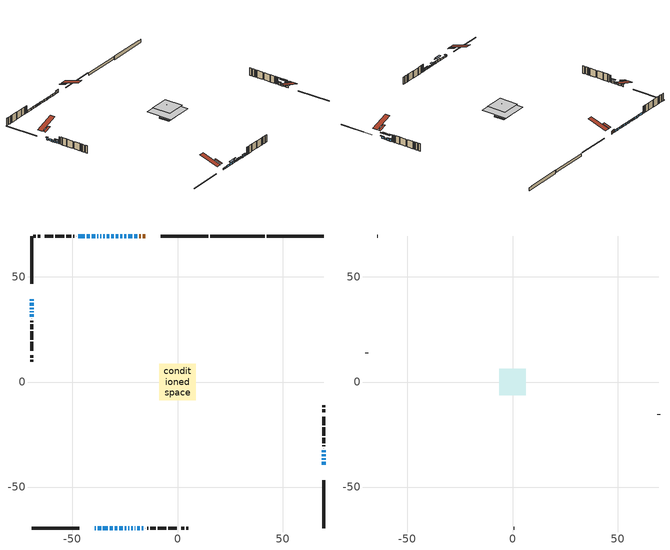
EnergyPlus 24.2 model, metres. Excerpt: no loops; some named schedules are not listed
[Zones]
conditioned space
 floor outside (Floor1 construction): -0.53,-0.53 -0.53,0.53 0.53,0.53 0.53,-0.53 z1.22
 floor outside (Floor2 construction): -3.08,-3.08 -3.08,3.08 3.08,3.08 3.08,-3.08 z1.22
 floor adiabatic (AdiabaticFloorConstruction): -8.7,-8.7 -8.7,8.7 8.7,8.7 8.7,-8.7 z3.66
 floor foundation (Slab1 construction): -3.59,-3.59 -3.59,3.59 3.59,3.59 3.59,-3.59 z-1.22
 floor foundation (Slab1 construction 1): -3.51,-3.51 -3.51,3.51 3.51,3.51 3.51,-3.51 z-0.61
 wall outside (RimJoist1 construction): 14.63,69.52 -8.03,69.52 / -69.52,-69.52 -46.86,-69.52 / -69.52,69.52 -69.52,46.86 / 69.52,-69.52 69.52,-46.86 z1.22:1.52
 wall outside (AdiabaticWallConstruction 1): -15.41,69.52 -16.5,69.52 / -17.43,69.52 -18.24,69.52 z1.22:3.25
 wall outside (AdiabaticWallConstruction): -39.49,-69.52 -38.88,-69.52 z1.22:2.04; -19.17,69.52 -20.7,69.52 / -21.62,69.52 -23.53,69.52 / -24.46,69.52 -25.37,69.52 / -26.3,69.52 -27.22,69.52 / -28.14,69.52 -29.52,69.52 / -30.44,69.52 -31.59,69.52 / -37.95,-69.52 -36.42,-69.52 / -35.5,-69.52 -33.21,-69.52 / -69.52,37.64 -69.52,36.22 / 69.52,-39.49 69.52,-38.07 / -25.23,-69.52 -24.41,-69.52 / -32.52,69.52 -33.74,69.52 / -34.66,69.52 -35.43,69.52 / -36.35,69.52 -36.86,69.52 / -37.79,69.52 -38.3,69.52 / -39.23,69.52 -40.75,69.52 / -23.49,-69.52 -22.88,-69.52 / -21.95,-69.52 -21.34,-69.52 / -20.41,-69.52 -20.03,-69.52 / -69.52,35.3 -69.52,34.68 / -69.52,33.76 -69.52,33.14 / -69.52,32.22 -69.52,31 / -41.68,69.52 -43.21,69.52 / -44.13,69.52 -47.18,69.52 z1.22:2.44; -32.28,-69.52 -30.76,-69.52 / -29.83,-69.52 -28.61,-69.52 z1.22:3.05; -27.68,-69.52 -26.15,-69.52 z1.22:1.53; -69.52,39.49 -69.52,38.57 / 69.52,-35.3 69.52,-34.38 / 69.52,-33.45 69.52,-32.54 z1.22:2.75; -19.1,-69.52 -17.88,-69.52 / -16.95,-69.52 -16.34,-69.52 z1.22:2.24; 69.52,-37.14 69.52,-36.22 z1.22:2.14
 wall outside (Wall1 construction): -48.11,69.52 -48.16,69.52 / -15.41,-69.52 -15.36,-69.52 / -69.52,30.07 -69.52,30.02 / 69.52,-31.61 69.52,-31.56 z1.22:6.1
 wall outside (Wall2 construction): -49.09,69.52 -49.7,69.52 / -14.44,-69.52 -13.83,-69.52 / -69.52,29.09 -69.52,28.48 / 69.52,-30.63 69.52,-30.02 z1.22:6.1
 wall outside (Wall3 construction): -50.63,69.52 -53.09,69.52 / -12.9,-69.52 -10.43,-69.52 / -69.52,27.55 -69.52,25.09 / 69.52,-29.09 69.52,-26.63 z1.22:6.1
 wall outside (Wall4 construction): -54.02,69.52 -58.12,69.52 / -9.51,-69.52 -5.4,-69.52 / -69.52,24.16 -69.52,20.06 / 69.52,-25.7 69.52,-21.6 z1.22:6.1
 wall outside (Wall5 construction): -59.05,69.52 -63.21,69.52 / -4.48,-69.52 -0.31,-69.52 / -69.52,19.13 -69.52,14.97 / 69.52,-20.67 69.52,-16.51 z1.22:6.1
 wall outside (Wall8 construction): -65.39,69.52 -66.66,69.52 / 1.87,-69.52 3.13,-69.52 / -69.52,12.79 -69.52,11.53 / 69.52,-14.33 69.52,-13.06 z1.22:6.1
 wall outside (Wall9 construction): -67.59,69.52 -68.59,69.52 / 4.06,-69.52 5.07,-69.52 / -69.52,10.6 -69.52,9.59 / 69.52,-12.14 69.52,-11.13 z1.22:6.1
 wall foundation (FoundationWall1 construction): 42.4,69.52,-1.22 42.4,69.52,1.22 66.81,69.52,1.22 66.81,69.52,0.91 69.52,69.52,0.91 69.52,69.52,-1.22
 wall foundation (FoundationWall2 construction): 41.47,69.52 15.56,69.52 z-0.61:1.07
 window (WindowConstruction 31): -39.49,-69.52 -38.88,-69.52 z1.22:2.03
 window (WindowConstruction 4): -19.17,69.52 -20.69,69.52 z1.22:2.44
 window (WindowConstruction 5): -21.62,69.52 -23.53,69.52 z1.22:2.44
 window (WindowConstruction 6): -24.46,69.52 -25.37,69.52 z1.22:2.44
 window (WindowConstruction 7): -26.3,69.52 -27.22,69.52 z1.22:2.44
 window (WindowConstruction 8): -28.14,69.52 -29.52,69.52 z1.22:2.44
 window (WindowConstruction 9): -30.44,69.52 -31.59,69.52 z1.22:2.44
 window (WindowConstruction 10): -37.95,-69.52 -36.42,-69.52 z1.22:2.44
 window (WindowConstruction 11): -35.5,-69.52 -33.21,-69.52 z1.22:2.44
 window (WindowConstruction 12): -32.28,-69.52 -30.76,-69.52 z1.22:3.05
 window (WindowConstruction 13): -29.83,-69.52 -28.61,-69.52 z1.22:3.05
 window (WindowConstruction 14): -27.68,-69.52 -26.16,-69.52 z1.22:1.52
 window (WindowConstruction 15): -69.52,39.49 -69.52,38.57 z1.22:2.74
 window (WindowConstruction 16): -69.52,37.64 -69.52,36.22 z1.22:2.44
 window (WindowConstruction 17): 69.52,-39.49 69.52,-38.07 z1.22:2.44
 window (WindowConstruction 32): -25.23,-69.52 -24.42,-69.52 z1.22:2.44
 window (WindowConstruction 18): -32.52,69.52 -33.74,69.52 z1.22:2.44
 window (WindowConstruction 19): -34.67,69.52 -35.43,69.52 z1.22:2.44
 window (WindowConstruction 20): -36.36,69.52 -36.86,69.52 z1.22:2.44
 window (WindowConstruction 21): -37.79,69.52 -38.3,69.52 z1.22:2.44
 window (WindowConstruction 22): -39.23,69.52 -40.75,69.52 z1.22:2.44
 window (WindowConstruction 23): -23.49,-69.52 -22.88,-69.52 z1.22:2.44
 window (WindowConstruction 24): -21.95,-69.52 -21.34,-69.52 z1.22:2.44
 window (WindowConstruction 25): -20.41,-69.52 -20.03,-69.52 z1.22:2.44
 window (WindowConstruction 26): -19.1,-69.52 -17.88,-69.52 z1.22:2.23
 window (WindowConstruction 27): -16.95,-69.52 -16.34,-69.52 z1.22:2.23
 window (WindowConstruction 28): -69.52,35.29 -69.52,34.68 z1.22:2.44
 window (WindowConstruction 29): -69.52,33.76 -69.52,33.15 z1.22:2.44
 window (WindowConstruction 30): -69.52,32.22 -69.52,31 z1.22:2.44
 window (WindowConstruction 33): 69.52,-37.14 69.52,-36.22 z1.22:2.13
 window (WindowConstruction): 69.52,-35.29 69.52,-34.38 z1.22:2.74
 window (WindowConstruction 1): 69.52,-33.45 69.52,-32.54 z1.22:2.74
 window (WindowConstruction 2): -41.68,69.52 -43.21,69.52 z1.22:2.44
 window (WindowConstruction 3): -44.13,69.52 -47.18,69.52 z1.22:2.44
 door (Door): -15.41,69.52 -16.5,69.52 z1.22:3.25
 door (Door 1): -17.43,69.52 -18.24,69.52 z1.22:3.25
 ceiling adiabatic (AdiabaticFloorConstruction): 8.7,-8.7 8.7,8.7 -8.7,8.7 -8.7,-8.7 z3.66
 roof outside (Roof3 construction): -14.48,69.52,6.1 -14.48,64.75,7.69 -13.22,64.75,7.69 -13.22,69.52,6.1; -40.42,-69.52,6.1 -40.42,-64.75,7.69 -41.68,-64.75,7.69 -41.68,-69.52,6.1; -69.52,40.42,6.1 -64.75,40.42,7.69 -64.75,41.68,7.69 -69.52,41.68,6.1; 69.52,-40.42,6.1 64.75,-40.42,7.69 64.75,-41.68,7.69 69.52,-41.68,6.1
attic - vented
 floor to conditioned space (Floor3 construction Reversed): -6.29,-6.29 -6.29,6.29 6.29,6.29 6.29,-6.29 z6.1
 floor to conditioned space (Floor4 construction Reversed): -1.58,-1.58 -1.58,1.58 1.58,1.58 1.58,-1.58 z6.1
 wall outside (Wall6 construction): -64.14,69.52 -64.46,69.52 / 0.62,-69.52 0.94,-69.52 / -69.52,14.04 -69.52,13.72 / 69.52,-15.58 69.52,-15.26 z1.22:6.1
 roof outside (Roof1 construction): -12.29,69.52,6.1 -12.29,56.9,10.31 -8.96,56.9,10.31 -8.96,69.52,6.1; -42.6,-69.52,6.1 -42.6,-56.9,10.31 -45.93,-56.9,10.31 -45.93,-69.52,6.1; -69.52,42.6,6.1 -56.9,42.6,10.31 -56.9,45.93,10.31 -69.52,45.93,6.1; 69.52,-42.6,6.1 56.9,-42.6,10.31 56.9,-45.93,10.31 69.52,-45.93,6.1
shading: -38.58,-69.52 -39.79,-69.52 -39.79,-70.74 -38.58,-70.74 z2.33; -29.54,-69.52 -33.5,-69.52 -33.5,-70.74 -29.54,-70.74 z4.27; -27.39,-69.52 -31.05,-69.52 -31.05,-70.13 -27.39,-70.13 z4.27; -25.24,-69.52 -28.59,-69.52 -28.59,-70.13 -25.24,-70.13 z2.44; -69.52,38.27 -69.52,39.79 -70.13,39.79 -70.13,38.27 z3.04; 69.52,-37.46 69.52,-40.1 70.13,-40.1 70.13,-37.46 z3.05; -24.12,-69.52 -25.52,-69.52 -25.52,-70.74 -24.12,-70.74 z2.74; -17.27,-69.52 -19.71,-69.52 -19.71,-69.82 -17.27,-69.82 z2.84; -15.73,-69.52 -17.56,-69.52 -17.56,-69.82 -15.73,-69.82 z2.84; -69.52,29.78 -69.52,33.44 -70.13,33.44 -70.13,29.78 z3.66; 69.52,-33.17 69.52,-40.19 70.13,-40.19 70.13,-33.17 z5.19; 69.52,-31.33 69.52,-38.35 69.82,-38.35 69.82,-31.33 z5.8; 69.52,-32.24 69.52,-33.75 70.13,-33.75 70.13,-32.24 z3.04
[Building]
Building 1: Terrain=Suburbs
[Site:Location]
Vancouver Intl AP_BC: Latitude {deg}=49.19; Longitude {deg}=-123.18; Time Zone {hr}=-8; Elevation {m}=4; Keep Site Location Information=Yes
[Site:GroundTemperature:Shallow]
8.06451, 6.96315, 6.87495, 7.3976, 9.49575, 11.5841, 13.3946, 14.5416, 14.639, 13.7062, 11.9418, 9.91751
[Site:WaterMainsTemperature]
Calculation Method=Schedule; Temperature Schedule=mains temperature schedule
[Material] Roughness=Rough; Thermal Absorptance=0.9
Name | Thickness {m} | Conductivity {W/m-K} | Density {kg/m3} | Specific Heat {J/kg-K} | Solar Absorptance | Visible Absorptance
asphalt or fiberglass shingles | 0.00635 | 0.162714 | 1121.4 | 1465.45 | 0.4 | 0.4
ceiling loosefill ins | 0.254 | 0.0480833 | 16.02 | 1046.75 | 0.7 | 0.7
ceiling loosefill ins 1 | 0.0846667 | 0.0480833 | 16.02 | 1046.75 | 0.7 | 0.7
ceiling stud and cavity | 0.1397 | 0.145572 | 65.682 | 1177.47 | 0.7 | 0.7
ceiling stud and cavity 1 | 0.1397 | 0.672331 | 65.682 | 1177.47 | 0.7 | 0.7
concrete 4.0 in. | 0.1016 | 1.803125 | 2242.8 | 837.4 | 0.7 | 0.7
concrete 8.0 in. | 0.2032 | 1.803125 | 2242.8 | 837.4 | 0.7 | 0.7
door material | 0.04445 | 0.188738 | 512.64 | 1214.23 | 0.7 | 0.7
door material 1 | 0.04445 | 0.0451087 | 512.64 | 1214.23 | 0.7 | 0.7
exterior vertical ins | 0.0371966 | 0.029427 | 32.04 | 1214.23 | 0.7 | 0.7
exterior vertical ins 1 | 0.0351369 | 0.029427 | 32.04 | 1214.23 | 0.7 | 0.7
floor covering | 0.0127 | 0.0433444 | 54.468 | 1339.84 | 0.6 | 0.6
floor rigid ins; rim joist rigid ins; roof rigid ins; wall rigid ins | 0.051816 | 0.029427 | 32.04 | 1214.23 | 0.7 | 0.7
floor rigid ins 1; wall rigid ins 1 | 0.512978 | 0.029427 | 32.04 | 1214.23 | 0.7 | 0.7
floor stud and cavity | 0.1397 | 0.35706 | 92.3553 | 1139.71 | 0.7 | 0.7
floor stud and cavity 1 | 0.1397 | 0.358674 | 92.3553 | 1139.71 | 0.7 | 0.7
floor stud and cavity 2 | 0.1397 | 1.75129 | 37.0049 | 1207.88 | 0.7 | 0.7
furniture material conditioned space 1 | 0.1524 | 0.115458 | 640.8 | 1214.23 | 0.6 | 0.6
gypsum board | 0.0127 | 0.160291 | 801 | 837.4 | 0.6 | 0.6
gypsum board 1 | 0.0127 | 0.160291 | 801 | 837.4 | 0.7 | 0.7
osb sheathing 0.5 in. | 0.0127 | 0.115458 | 512.64 | 1214.23 | 0.7 | 0.7
osb sheathing 0.75 in. | 0.01905 | 0.115458 | 512.64 | 1214.23 | 0.7 | 0.7
osb sheathing 2.0 in. | 0.0508 | 0.115458 | 512.64 | 1214.23 | 0.7 | 0.7
rim joist stud and cavity | 0.0508 | 0.0440068 | 125.044 | 1163.47 | 0.6 | 0.6
roof stud and cavity | 0.2032 | 1.27116 | 78.34581 | 1123.46 | 0.7 | 0.7
wall stud and cavity | 0.1397 | 0.199848 | 139.0536 | 1170.24 | 0.7 | 0.7
wall stud and cavity 1 | 0.1397 | 0.266242 | 139.0536 | 1170.24 | 0.7 | 0.7
wall stud and cavity 2 | 0.1397 | 0.226039 | 139.0536 | 1170.24 | 0.7 | 0.7
wall stud and cavity 3 | 0.1397 | 0.329215 | 139.0536 | 1170.24 | 0.7 | 0.7
wall stud and cavity 4 | 0.1397 | 0.275487 | 139.0536 | 1170.24 | 0.7 | 0.7
wall stud and cavity 5 | 0.0889 | 6.1454 | 50.32683 | 1063.81 | 0.6 | 0.6
wall stud and cavity 6 | 0.1397 | 0.440715 | 139.0536 | 1170.24 | 0.7 | 0.7
wall stud and cavity 7 | 0.1397 | 0.67487 | 139.0536 | 1170.24 | 0.7 | 0.7
wall stud and cavity 8 | 0.0889 | 0.380278 | 52.3479 | 1209.89 | 0.7 | 0.7
wall stud and cavity 9 | 0.0889 | 0.391764 | 83.0341 | 1211.67 | 0.7 | 0.7
wood siding | 0.0254 | 0.102417 | 544.68 | 1172.36 | 0.4 | 0.4
wood siding 1 | 0.00254 | 0.102417 | 544.68 | 1172.36 | 0.4 | 0.4
wood siding 2; wood siding 3; wood siding 4 | 0.0254 | 0.102417 | 544.68 | 1172.36 | 0.7 | 0.7
[WindowMaterial:SimpleGlazingSystem]
Name | U-Factor {W/m2-K} | Solar Heat Gain Coefficient
WindowMaterial | 2.927009 | 0.66
WindowMaterial 1 | 2.98038 | 0.54
WindowMaterial 10 | 3.06271 | 0.54
WindowMaterial 11 | 2.97187 | 0.55
WindowMaterial 12 | 2.93496 | 0.6
WindowMaterial 13 | 1.81526 | 0.37
WindowMaterial 14 | 2.992306 | 0.51
WindowMaterial 15 | 1.9061 | 0.34
WindowMaterial 16 | 2.92474 | 0.62
WindowMaterial 17 | 2.96789 | 0.62
WindowMaterial 18 | 2.986628 | 0.53
WindowMaterial 19 | 3.003662 | 0.49
WindowMaterial 2 | 2.9077 | 0.61
WindowMaterial 20 | 2.929848 | 0.66
WindowMaterial 21 | 4.786554 | 0.58
WindowMaterial 22 | 3.01559 | 0.58
WindowMaterial 23 | 4.95519 | 0.64
WindowMaterial 3 | 2.918492 | 0.67
WindowMaterial 4 | 2.90089 | 0.68
WindowMaterial 5 | 2.99685 | 0.54
WindowMaterial 6 | 2.99571 | 0.51
WindowMaterial 7 | 2.95029 | 0.64
WindowMaterial 8 | 2.89408 | 0.69
WindowMaterial 9 | 2.97698 | 0.55
[Construction]
AdiabaticFloorConstruction: floor stud and cavity 2, floor rigid ins 1, osb sheathing 0.75 in., floor covering
AdiabaticWallConstruction: wood siding 3, wall rigid ins 1, wall stud and cavity 8, gypsum board
AdiabaticWallConstruction 1: wood siding 4, wall rigid ins 1, wall stud and cavity 8, gypsum board
Door: door material
Door 1: door material 1
Floor1 construction: floor stud and cavity, floor rigid ins, osb sheathing 0.75 in., floor covering
Floor2 construction: floor stud and cavity 1, floor rigid ins, osb sheathing 0.75 in., floor covering
Floor3 construction Reversed: gypsum board, ceiling stud and cavity, ceiling loosefill ins
Floor4 construction Reversed: gypsum board, ceiling stud and cavity 1, ceiling loosefill ins 1
FoundationWall1 construction; FoundationWall2 construction: concrete 8.0 in., gypsum board 1
furniture construction conditioned space 1: furniture material conditioned space 1
PartitionWallConstruction: gypsum board, wall stud and cavity 9, gypsum board
RimJoist1 construction: wood siding 2, rim joist rigid ins, osb sheathing 2.0 in., rim joist stud and cavity
Roof1 construction: asphalt or fiberglass shingles
Roof3 construction: asphalt or fiberglass shingles, roof rigid ins, osb sheathing 0.75 in., roof stud and cavity, gypsum board
Slab1 construction; Slab1 construction 1: concrete 4.0 in.
Wall1 construction: wood siding, osb sheathing 0.5 in., wall stud and cavity, gypsum board
Wall2 construction: wood siding, wall rigid ins, osb sheathing 0.5 in., wall stud and cavity 1, gypsum board
Wall3 construction: wood siding, wall rigid ins, osb sheathing 0.5 in., wall stud and cavity 2, gypsum board
Wall4 construction: wood siding, wall rigid ins, osb sheathing 0.5 in., wall stud and cavity 3, gypsum board
Wall5 construction: wood siding, wall rigid ins, osb sheathing 0.5 in., wall stud and cavity 4, gypsum board
Wall6 construction: wood siding 1, wall stud and cavity 5
Wall8 construction: wood siding, wall rigid ins, osb sheathing 0.5 in., wall stud and cavity 6, gypsum board
Wall9 construction: wood siding, wall rigid ins, osb sheathing 0.5 in., wall stud and cavity 7, gypsum board
WindowConstruction; WindowConstruction 1; WindowConstruction 15; WindowConstruction 9: WindowMaterial
WindowConstruction 10; WindowConstruction 2: WindowMaterial 1
WindowConstruction 11; WindowConstruction 12: WindowMaterial 8
WindowConstruction 13: WindowMaterial 9
WindowConstruction 14: WindowMaterial 10
WindowConstruction 16; WindowConstruction 17: WindowMaterial 11
WindowConstruction 18; WindowConstruction 30: WindowMaterial 12
WindowConstruction 19: WindowMaterial 13
WindowConstruction 20; WindowConstruction 27: WindowMaterial 14
WindowConstruction 21: WindowMaterial 15
WindowConstruction 22: WindowMaterial 16
WindowConstruction 23; WindowConstruction 28: WindowMaterial 17
WindowConstruction 24; WindowConstruction 29: WindowMaterial 18
WindowConstruction 25: WindowMaterial 19
WindowConstruction 26: WindowMaterial 20
WindowConstruction 3: WindowMaterial 2
WindowConstruction 31: WindowMaterial 21
WindowConstruction 32: WindowMaterial 22
WindowConstruction 33: WindowMaterial 23
WindowConstruction 4: WindowMaterial 3
WindowConstruction 5: WindowMaterial 4
WindowConstruction 6: WindowMaterial 5
WindowConstruction 7: WindowMaterial 6
WindowConstruction 8: WindowMaterial 7
[Zone] Multiplier=1; Part of Total Floor Area=Yes
Name | Volume {m3}
attic - vented | 114.868
conditioned space | 1016.1
[Space]
Name | Zone | Volume {m3}
attic - vented 1 | attic - vented | 114.868
conditioned space 1 | conditioned space | 1016.1
[ZoneInfiltration:EffectiveLeakageArea]
infil attic - vented 1: Zone or Space=attic - vented 1; Schedule=Always On Discrete; Effective Air Leakage Area {cm2}=6955.86; Stack Coefficient=0.00063184; Wind Coefficient=1.69834e-05
[ZoneMixing]
whole house fan mix: Zone or Space=attic - vented; Schedule=Always On Continuous; Design Flow Rate Calculation Method=Flow/Zone; Design Flow Rate {m3/s}=0; Source Zone or Space=conditioned space
[SurfaceProperty:ExposedFoundationPerimeter] Exposed Perimeter Calculation Method=TotalExposedPerimeter
Name | Total Exposed Perimeter {m}
Slab1 | 27.127
Slab1 1 | 25.908
[InternalMass] Zone or ZoneList=conditioned space; Space or SpaceList=conditioned space 1
Name | Construction | Surface Area {m2}
furniture mass conditioned space 1 | furniture construction conditioned space 1 | 177.004
partition wall mass | PartitionWallConstruction | 442.511
[Lights]
interior lighting: Zone or ZoneList or Space or SpaceList=conditioned space 1; Schedule=interior lighting schedule; Design Level Calculation Method=LightingLevel; Lighting Level {W}=343.2; Return Air Fraction=0; Fraction Radiant=0.6; Fraction Visible=0.2; Fraction Replaceable=1
[People]
occupants: Zone or ZoneList or Space or SpaceList=conditioned space 1; Number of People Schedule=occupants schedule; Number of People Calculation Method=People; Number of People=3; Fraction Radiant=0.314171; Sensible Heat Fraction=0.56303; Activity Level Schedule=occupants activity schedule; Carbon Dioxide Generation Rate {m3/s-W}=0; Enable ASHRAE 55 Comfort Warnings=No; Mean Radiant Temperature Calculation Type=EnclosureAveraged
[ElectricEquipment] Zone or ZoneList or Space or SpaceList=conditioned space 1; Design Level Calculation Method=EquipmentLevel
Name | Schedule | Design Level {W} | Fraction Latent | Fraction Radiant | Fraction Lost
clothes dryer | clothes dryer schedule | 140.772 | 0.015 | 0.081 | 0.85
clothes washer | clothes washer schedule | 32.1985 | 0.03 | 0.162 | 0.7
cooking range | cooking range schedule | 215.147 | 0.08 | 0.432 | 0.2
dishwasher | dishwasher schedule | 66.8632 | 0.3 | 0.18 | 0.4
fridge | fridge schedule | 72.9452 | 0 | 0.6 | 0
mech vent house fan | mech vent house fan schedule | 19.9167 | 0 | 0 | 0.5
mech vent house fan cfis | mech vent house fan cfis schedule | 0 | 0 | 0 | 0
mech vent range fan 0 | mech vent range fan 0 schedule | 57 | 0 | 0 | 1
misc plug loads | misc plug loads schedule | 494.7 | 0.045 | 0.513 | 0.1
whole house fan | Always On Discrete | 0 | 0 | 0 | 1
[OtherEquipment] Zone or ZoneList or Space or SpaceList=conditioned space 1; Design Level Calculation Method=EquipmentLevel
Name | Fuel Type | Schedule | Design Level {W} | Fraction Latent | Fraction Radiant | Fraction Lost
clothes dryer 1 | Electricity | clothes dryer schedule | 0 | 0.015 | 0.081 | 0.85
cooking range 1 | Electricity | cooking range schedule | 0 | 0.08 | 0.432 | 0.2
general water use latent | None | general water use schedule | 62.594 | 1 | 0 | 0
general water use sensible | None | general water use schedule | -61.6891 | 0 | 0.6 | 0
mech vent house fan latent load | None | Always On Discrete | 0 | 1 | 0 | 0
mech vent house fan sensible load | None | Always On Discrete | 0 | 0 | 0 | 0
water heater energy adjustment1 | NaturalGas | Always On Discrete | 0.01 | 0 | 0 | 1
[ZoneInfiltration:DesignFlowRate] Zone or ZoneList or Space or SpaceList=conditioned space 1; Schedule=Always On Discrete; Design Flow Rate Calculation Method=Flow/Zone; Design Flow Rate {m3/s}=0
infil flow; natural vent flow; whole house fan flow
[Foundation:Kiva] Initial Indoor Air Temperature {C}=18; Wall Depth Below Slab {m}=0.2032; Custom Block X Position 1 {m}=0.2159; Custom Block Z Position 1 {m}=0
Name | Wall Height Above Grade {m} | Custom Block Material Name 1 | Custom Block Depth 1 {m}
Foundation Kiva 1 | 1.21999 | exterior vertical ins | 2.43998
Foundation Kiva 2 | 1.07 | exterior vertical ins 1 | 1.68
[Foundation:Kiva:Settings]
Soil Conductivity {W/m-K}=0.849921; Soil Density {kg/m3}=1842.3; Soil Specific Heat {J/kg-K}=418.7; Ground Solar Absorptivity=0.9; Ground Thermal Absorptivity=0.9; Ground Surface Roughness {m}=0.03; Far-Field Width {m}=40; Deep-Ground Boundary Condition=ZeroFlux; Deep-Ground Depth {m}=40; Minimum Cell Dimension {m}=0.2; Maximum Cell Growth Coefficient=3; Simulation Timestep=Timestep
[Exterior:Lights]
exterior lighting: Schedule=exterior lighting schedule; Design Level {W}=75.6
[Schedule:Constant]
Name | Hourly Value
Always On Continuous; mech vent house fan schedule; mech vent house fan cfis schedule; Always On Discrete | 1
occupants activity schedule | 117.228
fridge schedule | 0
[Schedule:Week:Daily]
interior lighting schedule Week Rule - Jan1-Jan27: interior lighting schedule day, interior lighting schedule day, interior lighting schedule day, interior lighting schedule day, interior lighting schedule day, interior lighting schedule day, interior lighting schedule day, interior lighting schedule default day, interior lighting schedule default day, interior lighting schedule default day, interior lighting schedule default day, interior lighting schedule default day
interior lighting schedule Week Rule - Jan28-Feb3: interior lighting schedule day, interior lighting schedule day, interior lighting schedule day, interior lighting schedule day, interior lighting schedule day 1, interior lighting schedule day 1, interior lighting schedule day 1, interior lighting schedule default day, interior lighting schedule default day, interior lighting schedule default day, interior lighting schedule default day, interior lighting schedule default day
interior lighting schedule Week Rule - Feb4-Feb24: interior lighting schedule day 1, interior lighting schedule day 1, interior lighting schedule day 1, interior lighting schedule day 1, interior lighting schedule day 1, interior lighting schedule day 1, interior lighting schedule day 1, interior lighting schedule default day, interior lighting schedule default day, interior lighting schedule default day, interior lighting schedule default day, interior lighting schedule default day
interior lighting schedule Week Rule - Feb25-Mar3: interior lighting schedule day 1, interior lighting schedule day 1, interior lighting schedule day 1, interior lighting schedule day 1, interior lighting schedule day 2, interior lighting schedule day 2, interior lighting schedule day 2, interior lighting schedule default day, interior lighting schedule default day, interior lighting schedule default day, interior lighting schedule default day, interior lighting schedule default day
interior lighting schedule Week Rule - Mar4-Mar31: interior lighting schedule day 2, interior lighting schedule day 2, interior lighting schedule day 2, interior lighting schedule day 2, interior lighting schedule day 2, interior lighting schedule day 2, interior lighting schedule day 2, interior lighting schedule default day, interior lighting schedule default day, interior lighting schedule default day, interior lighting schedule default day, interior lighting schedule default day
interior lighting schedule Week Rule - Apr1-Apr28: interior lighting schedule day 3, interior lighting schedule day 3, interior lighting schedule day 3, interior lighting schedule day 3, interior lighting schedule day 3, interior lighting schedule day 3, interior lighting schedule day 3, interior lighting schedule default day, interior lighting schedule default day, interior lighting schedule default day, interior lighting schedule default day, interior lighting schedule default day
interior lighting schedule Week Rule - Apr29-May5: interior lighting schedule day 3, interior lighting schedule day 3, interior lighting schedule day 4, interior lighting schedule day 4, interior lighting schedule day 4, interior lighting schedule day 4, interior lighting schedule day 4, interior lighting schedule default day, interior lighting schedule default day, interior lighting schedule default day, interior lighting schedule default day, interior lighting schedule default day
interior lighting schedule Week Rule - May6-May26: interior lighting schedule day 4, interior lighting schedule day 4, interior lighting schedule day 4, interior lighting schedule day 4, interior lighting schedule day 4, interior lighting schedule day 4, interior lighting schedule day 4, interior lighting schedule default day, interior lighting schedule default day, interior lighting schedule default day, interior lighting schedule default day, interior lighting schedule default day
interior lighting schedule Week Rule - May27-Jun2: interior lighting schedule day 4, interior lighting schedule day 4, interior lighting schedule day 4, interior lighting schedule day 4, interior lighting schedule day 4, interior lighting schedule day 5, interior lighting schedule day 5, interior lighting schedule default day, interior lighting schedule default day, interior lighting schedule default day, interior lighting schedule default day, interior lighting schedule default day
interior lighting schedule Week Rule - Jun3-Jun30: interior lighting schedule day 5, interior lighting schedule day 5, interior lighting schedule day 5, interior lighting schedule day 5, interior lighting schedule day 5, interior lighting schedule day 5, interior lighting schedule day 5, interior lighting schedule default day, interior lighting schedule default day, interior lighting schedule default day, interior lighting schedule default day, interior lighting schedule default day
interior lighting schedule Week Rule - Jul1-Jul28: interior lighting schedule day 6, interior lighting schedule day 6, interior lighting schedule day 6, interior lighting schedule day 6, interior lighting schedule day 6, interior lighting schedule day 6, interior lighting schedule day 6, interior lighting schedule default day, interior lighting schedule default day, interior lighting schedule default day, interior lighting schedule default day, interior lighting schedule default day
interior lighting schedule Week Rule - Jul29-Aug4: interior lighting schedule day 6, interior lighting schedule day 6, interior lighting schedule day 6, interior lighting schedule day 7, interior lighting schedule day 7, interior lighting schedule day 7, interior lighting schedule day 7, interior lighting schedule default day, interior lighting schedule default day, interior lighting schedule default day, interior lighting schedule default day, interior lighting schedule default day
interior lighting schedule Week Rule - Aug5-Aug25: interior lighting schedule day 7, interior lighting schedule day 7, interior lighting schedule day 7, interior lighting schedule day 7, interior lighting schedule day 7, interior lighting schedule day 7, interior lighting schedule day 7, interior lighting schedule default day, interior lighting schedule default day, interior lighting schedule default day, interior lighting schedule default day, interior lighting schedule default day
interior lighting schedule Week Rule - Aug26-Sep1: interior lighting schedule day 7, interior lighting schedule day 7, interior lighting schedule day 7, interior lighting schedule day 7, interior lighting schedule day 7, interior lighting schedule day 7, interior lighting schedule day 8, interior lighting schedule default day, interior lighting schedule default day, interior lighting schedule default day, interior lighting schedule default day, interior lighting schedule default day
interior lighting schedule Week Rule - Sep2-Sep29: interior lighting schedule day 8, interior lighting schedule day 8, interior lighting schedule day 8, interior lighting schedule day 8, interior lighting schedule day 8, interior lighting schedule day 8, interior lighting schedule day 8, interior lighting schedule default day, interior lighting schedule default day, interior lighting schedule default day, interior lighting schedule default day, interior lighting schedule default day
interior lighting schedule Week Rule - Sep30-Oct6: interior lighting schedule day 8, interior lighting schedule day 9, interior lighting schedule day 9, interior lighting schedule day 9, interior lighting schedule day 9, interior lighting schedule day 9, interior lighting schedule day 9, interior lighting schedule default day, interior lighting schedule default day, interior lighting schedule default day, interior lighting schedule default day, interior lighting schedule default day
interior lighting schedule Week Rule - Oct7-Oct27: interior lighting schedule day 9, interior lighting schedule day 9, interior lighting schedule day 9, interior lighting schedule day 9, interior lighting schedule day 9, interior lighting schedule day 9, interior lighting schedule day 9, interior lighting schedule default day, interior lighting schedule default day, interior lighting schedule default day, interior lighting schedule default day, interior lighting schedule default day
interior lighting schedule Week Rule - Oct28-Nov3: interior lighting schedule day 9, interior lighting schedule day 9, interior lighting schedule day 9, interior lighting schedule day 9, interior lighting schedule day 10, interior lighting schedule day 10, interior lighting schedule day 10, interior lighting schedule default day, interior lighting schedule default day, interior lighting schedule default day, interior lighting schedule default day, interior lighting schedule default day
interior lighting schedule Week Rule - Nov4-Nov24: interior lighting schedule day 10, interior lighting schedule day 10, interior lighting schedule day 10, interior lighting schedule day 10, interior lighting schedule day 10, interior lighting schedule day 10, interior lighting schedule day 10, interior lighting schedule default day, interior lighting schedule default day, interior lighting schedule default day, interior lighting schedule default day, interior lighting schedule default day
interior lighting schedule Week Rule - Nov25-Dec1: interior lighting schedule day 10, interior lighting schedule day 10, interior lighting schedule day 10, interior lighting schedule day 10, interior lighting schedule day 10, interior lighting schedule day 10, interior lighting schedule day 11, interior lighting schedule default day, interior lighting schedule default day, interior lighting schedule default day, interior lighting schedule default day, interior lighting schedule default day
interior lighting schedule Week Rule - Dec2-Dec31: interior lighting schedule day 11, interior lighting schedule day 11, interior lighting schedule day 11, interior lighting schedule day 11, interior lighting schedule day 11, interior lighting schedule day 11, interior lighting schedule day 11, interior lighting schedule default day, interior lighting schedule default day, interior lighting schedule default day, interior lighting schedule default day, interior lighting schedule default day
occupants schedule Week Rule - Jan1-Dec31: occupants schedule day, occupants schedule day, occupants schedule day, occupants schedule day, occupants schedule day, occupants schedule day, occupants schedule day, occupants schedule default day, occupants schedule default day, occupants schedule default day, occupants schedule default day, occupants schedule default day
clothes dryer schedule Week Rule - Jan1-Dec31: clothes dryer schedule day, clothes dryer schedule day, clothes dryer schedule day, clothes dryer schedule day, clothes dryer schedule day, clothes dryer schedule day, clothes dryer schedule day, clothes dryer schedule default day, clothes dryer schedule default day, clothes dryer schedule default day, clothes dryer schedule default day, clothes dryer schedule default day
clothes washer schedule Week Rule - Jan1-Dec31: clothes washer schedule day, clothes washer schedule day, clothes washer schedule day, clothes washer schedule day, clothes washer schedule day, clothes washer schedule day, clothes washer schedule day, clothes washer schedule default day, clothes washer schedule default day, clothes washer schedule default day, clothes washer schedule default day, clothes washer schedule default day
cooking range schedule Week Rule - Jan1-Dec31: cooking range schedule day, cooking range schedule day, cooking range schedule day, cooking range schedule day, cooking range schedule day, cooking range schedule day, cooking range schedule day, cooking range schedule default day, cooking range schedule default day, cooking range schedule default day, cooking range schedule default day, cooking range schedule default day
dishwasher schedule Week Rule - Jan1-Dec31: dishwasher schedule day, dishwasher schedule day, dishwasher schedule day, dishwasher schedule day, dishwasher schedule day, dishwasher schedule day, dishwasher schedule day, dishwasher schedule default day, dishwasher schedule default day, dishwasher schedule default day, dishwasher schedule default day, dishwasher schedule default day
[Schedule:Year]
interior lighting schedule: interior lighting schedule Week Rule - Jan1-Jan27, 1, 1, 1, 27, interior lighting schedule Week Rule - Jan28-Feb3, 1, 28, 2, 3, interior lighting schedule Week Rule - Feb4-Feb24, 2, 4, 2, 24, interior lighting schedule Week Rule - Feb25-Mar3, 2, 25, 3, 3, interior lighting schedule Week Rule - Mar4-Mar31, 3, 4, 3, 31, interior lighting schedule Week Rule - Apr1-Apr28, 4, 1, 4, 28, interior lighting schedule Week Rule - Apr29-May5, 4, 29, 5, 5, interior lighting schedule Week Rule - May6-May26, 5, 6, 5, 26, interior lighting schedule Week Rule - May27-Jun2, 5, 27, 6, 2, interior lighting schedule Week Rule - Jun3-Jun30, 6, 3, 6, 30, interior lighting schedule Week Rule - Jul1-Jul28, 7, 1, 7, 28, interior lighting schedule Week Rule - Jul29-Aug4, 7, 29, 8, 4, interior lighting schedule Week Rule - Aug5-Aug25, 8, 5, 8, 25, interior lighting schedule Week Rule - Aug26-Sep1, 8, 26, 9, 1, interior lighting schedule Week Rule - Sep2-Sep29, 9, 2, 9, 29, interior lighting schedule Week Rule - Sep30-Oct6, 9, 30, 10, 6, interior lighting schedule Week Rule - Oct7-Oct27, 10, 7, 10, 27, interior lighting schedule Week Rule - Oct28-Nov3, 10, 28, 11, 3, interior lighting schedule Week Rule - Nov4-Nov24, 11, 4, 11, 24, interior lighting schedule Week Rule - Nov25-Dec1, 11, 25, 12, 1, interior lighting schedule Week Rule - Dec2-Dec31, 12, 2, 12, 31
occupants schedule: occupants schedule Week Rule - Jan1-Dec31, 1, 1, 12, 31
clothes dryer schedule: clothes dryer schedule Week Rule - Jan1-Dec31, 1, 1, 12, 31
clothes washer schedule: clothes washer schedule Week Rule - Jan1-Dec31, 1, 1, 12, 31
cooking range schedule: cooking range schedule Week Rule - Jan1-Dec31, 1, 1, 12, 31
dishwasher schedule: dishwasher schedule Week Rule - Jan1-Dec31, 1, 1, 12, 31
mech vent range fan 0 schedule: mech vent range fan 0 schedule Week Rule - Jan1-Dec31, 1, 1, 12, 31
misc plug loads schedule: misc plug loads schedule Week Rule - Jan1-Dec31, 1, 1, 12, 31
general water use schedule: general water use schedule Week Rule - Jan1-Dec31, 1, 1, 12, 31
exterior lighting schedule: exterior lighting schedule Week Rule - Jan1-Jan27, 1, 1, 1, 27, exterior lighting schedule Week Rule - Jan28-Feb3, 1, 28, 2, 3, exterior lighting schedule Week Rule - Feb4-Feb24, 2, 4, 2, 24, exterior lighting schedule Week Rule - Feb25-Mar3, 2, 25, 3, 3, exterior lighting schedule Week Rule - Mar4-Mar31, 3, 4, 3, 31, exterior lighting schedule Week Rule - Apr1-Apr28, 4, 1, 4, 28, exterior lighting schedule Week Rule - Apr29-May5, 4, 29, 5, 5, exterior lighting schedule Week Rule - May6-May26, 5, 6, 5, 26, exterior lighting schedule Week Rule - May27-Jun2, 5, 27, 6, 2, exterior lighting schedule Week Rule - Jun3-Jun30, 6, 3, 6, 30, exterior lighting schedule Week Rule - Jul1-Jul28, 7, 1, 7, 28, exterior lighting schedule Week Rule - Jul29-Aug4, 7, 29, 8, 4, exterior lighting schedule Week Rule - Aug5-Aug25, 8, 5, 8, 25, exterior lighting schedule Week Rule - Aug26-Sep1, 8, 26, 9, 1, exterior lighting schedule Week Rule - Sep2-Sep29, 9, 2, 9, 29, exterior lighting schedule Week Rule - Sep30-Oct6, 9, 30, 10, 6, exterior lighting schedule Week Rule - Oct7-Oct27, 10, 7, 10, 27, exterior lighting schedule Week Rule - Oct28-Nov3, 10, 28, 11, 3, exterior lighting schedule Week Rule - Nov4-Nov24, 11, 4, 11, 24, exterior lighting schedule Week Rule - Nov25-Dec1, 11, 25, 12, 1, exterior lighting schedule Week Rule - Dec2-Dec31, 12, 2, 12, 31
[Schedule:Compact]
mains temperature schedule: Through: 01/01, For: AllDays, Until: 24:00, 11.375, Through: 01/02, For: AllDays, Until: 24:00, 11.3367, Through: 01/03, For: AllDays, Until: 24:00, 11.2994, Through: 01/04, For: AllDays, Until: 24:00, 11.2628, Through: 01/05, For: AllDays, Until: 24:00, 11.2267, Through: 01/06, For: AllDays, Until: 24:00, 11.1917, Through: 01/07, For: AllDays, Until: 24:00, 11.1578, Through: 01/08, For: AllDays, Until: 24:00, 11.1244, Through: 01/09, For: AllDays, Until: 24:00, 11.0917, Through: 01/10, For: AllDays, Until: 24:00, 11.06, Through: 01/11, For: AllDays, Until: 24:00, 11.0289, Through: 01/12, For: AllDays, Until: 24:00, 10.9989, Through: 01/13, For: AllDays, Until: 24:00, 10.97, Through: 01/14, For: AllDays, Until: 24:00, 10.9417, Through: 01/15, For: AllDays, Until: 24:00, 10.9139, Through: 01/16, For: AllDays, Until: 24:00, 10.8878, Through: 01/17, For: AllDays, Until: 24:00, 10.8622, Through: 01/18, For: AllDays, Until: 24:00, 10.8372, Through: 01/19, For: AllDays, Until: 24:00, 10.8133, Through: 01/20, For: AllDays, Until: 24:00, 10.7906, Through: 01/21, For: AllDays, Until: 24:00, 10.7683, Through: 01/22, For: AllDays, Until: 24:00, 10.7478, Through: 01/23, For: AllDays, Until: 24:00, 10.7272, Through: 01/24, For: AllDays, Until: 24:00, 10.7083, Through: 01/25, For: AllDays, Until: 24:00, 10.69, Through: 01/26, For: AllDays, Until: 24:00, 10.6728, Through: 01/27, For: AllDays, Until: 24:00, 10.6567, Through: 01/28, For: AllDays, Until: 24:00, 10.6411, Through: 01/29, For: AllDays, Until: 24:00, 10.6267, Through: 01/30, For: AllDays, Until: 24:00, 10.6133, Through: 01/31, For: AllDays, Until: 24:00, 10.6011, Through: 02/01, For: AllDays, Until: 24:00, 10.59, Through: 02/02, For: AllDays, Until: 24:00, 10.5794, Through: 02/03, For: AllDays, Until: 24:00, 10.57, Through: 02/04, For: AllDays, Until: 24:00, 10.5617, Through: 02/05, For: AllDays, Until: 24:00, 10.5539, Through: 02/06, For: AllDays, Until: 24:00, 10.5478, Through: 02/07, For: AllDays, Until: 24:00, 10.5422, Through: 02/08, For: AllDays, Until: 24:00, 10.5378, Through: 02/09, For: AllDays, Until: 24:00, 10.5339, Through: 02/10, For: AllDays, Until: 24:00, 10.5317, Through: 02/11, For: AllDays, Until: 24:00, 10.53, Through: 02/12, For: AllDays, Until: 24:00, 10.53, Through: 02/13, For: AllDays, Until: 24:00, 10.5306, Through: 02/14, For: AllDays, Until: 24:00, 10.5317, Through: 02/15, For: AllDays, Until: 24:00, 10.5344, Through: 02/16, For: AllDays, Until: 24:00, 10.5378, Through: 02/17, For: AllDays, Until: 24:00, 10.5428, Through: 02/18, For: AllDays, Until: 24:00, 10.5483, Through: 02/19, For: AllDays, Until: 24:00, 10.5544, Through: 02/20, For: AllDays, Until: 24:00, 10.5622, Through: 02/21, For: AllDays, Until: 24:00, 10.5706, Through: 02/22, For: AllDays, Until: 24:00, 10.5806, Through: 02/23, For: AllDays, Until: 24:00, 10.5911, Through: 02/24, For: AllDays, Until: 24:00, 10.6022, Through: 02/25, For: AllDays, Until: 24:00, 10.615, Through: 02/26, For: AllDays, Until: 24:00, 10.6283, Through: 02/27, For: AllDays, Until: 24:00, 10.6428, Through: 02/28, For: AllDays, Until: 24:00, 10.6583, Through: 03/01, For: AllDays, Until: 24:00, 10.6744, Through: 03/02, For: AllDays, Until: 24:00, 10.6917, Through: 03/03, For: AllDays, Until: 24:00, 10.71, Through: 03/04, For: AllDays, Until: 24:00, 10.7294, Through: 03/05, For: AllDays, Until: 24:00, 10.7494, Through: 03/06, For: AllDays, Until: 24:00, 10.7706, Through: 03/07, For: AllDays, Until: 24:00, 10.7928, Through: 03/08, For: AllDays, Until: 24:00, 10.8161, Through: 03/09, For: AllDays, Until: 24:00, 10.84, Through: 03/10, For: AllDays, Until: 24:00, 10.8644, Through: 03/11, For: AllDays, Until: 24:00, 10.8906, Through: 03/12, For: AllDays, Until: 24:00, 10.9167, Through: 03/13, For: AllDays, Until: 24:00, 10.9444, Through: 03/14, For: AllDays, Until: 24:00, 10.9728, Through: 03/15, For: AllDays, Until: 24:00, 11.0022, Through: 03/16, For: AllDays, Until: 24:00, 11.0322, Through: 03/17, For: AllDays, Until: 24:00, 11.0633, Through: 03/18, For: AllDays, Until: 24:00, 11.095, Through: 03/19, For: AllDays, Until: 24:00, 11.1278, Through: 03/20, For: AllDays, Until: 24:00, 11.1611, Through: 03/21, For: AllDays, Until: 24:00, 11.1956, Through: 03/22, For: AllDays, Until: 24:00, 11.2306, Through: 03/23, For: AllDays, Until: 24:00, 11.2667, Through: 03/24, For: AllDays, Until: 24:00, 11.3033, Through: 03/25, For: AllDays, Until: 24:00, 11.3406, Through: 03/26, For: AllDays, Until: 24:00, 11.3789, Through: 03/27, For: AllDays, Until: 24:00, 11.4178, Through: 03/28, For: AllDays, Until: 24:00, 11.4572, Through: 03/29, For: AllDays, Until: 24:00, 11.4978, Through: 03/30, For: AllDays, Until: 24:00, 11.5389, Through: 03/31, For: AllDays, Until: 24:00, 11.5811, Through: 04/01, For: AllDays, Until: 24:00, 11.6233, Through: 04/02, For: AllDays, Until: 24:00, 11.6667, Through: 04/03, For: AllDays, Until: 24:00, 11.7106, Through: 04/04, For: AllDays, Until: 24:00, 11.755, Through: 04/05, For: AllDays, Until: 24:00, 11.8006, Through: 04/06, For: AllDays, Until: 24:00, 11.8461, Through: 04/07, For: AllDays, Until: 24:00, 11.8928, Through: 04/08, For: AllDays, Until: 24:00, 11.9394, Through: 04/09, For: AllDays, Until: 24:00, 11.9872, Through: 04/10, For: AllDays, Until: 24:00, 12.0356, Through: 04/11, For: AllDays, Until: 24:00, 12.0844, Through: 04/12, For: AllDays, Until: 24:00, 12.1333, Through: 04/13, For: AllDays, Until: 24:00, 12.1833, Through: 04/14, For: AllDays, Until: 24:00, 12.2339, Through: 04/15, For: AllDays, Until: 24:00, 12.2844, Through: 04/16, For: AllDays, Until: 24:00, 12.3361, Through: 04/17, For: AllDays, Until: 24:00, 12.3878, Through: 04/18, For: AllDays, Until: 24:00, 12.44, Through: 04/19, For: AllDays, Until: 24:00, 12.4928, Through: 04/20, For: AllDays, Until: 24:00, 12.5456, Through: 04/21, For: AllDays, Until: 24:00, 12.5994, Through: 04/22, For: AllDays, Until: 24:00, 12.6533, Through: 04/23, For: AllDays, Until: 24:00, 12.7072, Through: 04/24, For: AllDays, Until: 24:00, 12.7622, Through: 04/25, For: AllDays, Until: 24:00, 12.8172, Through: 04/26, For: AllDays, Until: 24:00, 12.8722, Through: 04/27, For: AllDays, Until: 24:00, 12.9278, Through: 04/28, For: AllDays, Until: 24:00, 12.9839, Through: 04/29, For: AllDays, Until: 24:00, 13.04, Through: 04/30, For: AllDays, Until: 24:00, 13.0961, Through: 05/01, For: AllDays, Until: 24:00, 13.1533, Through: 05/02, For: AllDays, Until: 24:00, 13.21, Through: 05/03, For: AllDays, Until: 24:00, 13.2672, Through: 05/04, For: AllDays, Until: 24:00, 13.3244, Through: 05/05, For: AllDays, Until: 24:00, 13.3817, Through: 05/06, For: AllDays, Until: 24:00, 13.4394, Through: 05/07, For: AllDays, Until: 24:00, 13.4972, Through: 05/08, For: AllDays, Until: 24:00, 13.555, Through: 05/09, For: AllDays, Until: 24:00, 13.6133, Through: 05/10, For: AllDays, Until: 24:00, 13.6711, Through: 05/11, For: AllDays, Until: 24:00, 13.7294, Through: 05/12, For: AllDays, Until: 24:00, 13.7878, Through: 05/13, For: AllDays, Until: 24:00, 13.8461, Through: 05/14, For: AllDays, Until: 24:00, 13.9044, Through: 05/15, For: AllDays, Until: 24:00, 13.9628, Through: 05/16, For: AllDays, Until: 24:00, 14.0211, Through: 05/17, For: AllDays, Until: 24:00, 14.0789, Through: 05/18, For: AllDays, Until: 24:00, 14.1372, Through: 05/19, For: AllDays, Until: 24:00, 14.1956, Through: 05/20, For: AllDays, Until: 24:00, 14.2533, Through: 05/21, For: AllDays, Until: 24:00, 14.3117, Through: 05/22, For: AllDays, Until: 24:00, 14.3694, Through: 05/23, For: AllDays, Until: 24:00, 14.4272, Through: 05/24, For: AllDays, Until: 24:00, 14.4844, Through: 05/25, For: AllDays, Until: 24:00, 14.5422, Through: 05/26, For: AllDays, Until: 24:00, 14.5994, Through: 05/27, For: AllDays, Until: 24:00, 14.6561, Through: 05/28, For: AllDays, Until: 24:00, 14.7128, Through: 05/29, For: AllDays, Until: 24:00, 14.7694, Through: 05/30, For: AllDays, Until: 24:00, 14.8261, Through: 05/31, For: AllDays, Until: 24:00, 14.8817, Through: 06/01, For: AllDays, Until: 24:00, 14.9378, Through: 06/02, For: AllDays, Until: 24:00, 14.9933, Through: 06/03, For: AllDays, Until: 24:00, 15.0483, Through: 06/04, For: AllDays, Until: 24:00, 15.1028, Through: 06/05, For: AllDays, Until: 24:00, 15.1572, Through: 06/06, For: AllDays, Until: 24:00, 15.2117, Through: 06/07, For: AllDays, Until: 24:00, 15.265, Through: 06/08, For: AllDays, Until: 24:00, 15.3183, Through: 06/09, For: AllDays, Until: 24:00, 15.3711, Through: 06/10, For: AllDays, Until: 24:00, 15.4239, Through: 06/11, For: AllDays, Until: 24:00, 15.4756, Through: 06/12, For: AllDays, Until: 24:00, 15.5272, Through: 06/13, For: AllDays, Until: 24:00, 15.5783, Through: 06/14, For: AllDays, Until: 24:00, 15.6289, Through: 06/15, For: AllDays, Until: 24:00, 15.6789, Through: 06/16, For: AllDays, Until: 24:00, 15.7283, Through: 06/17, For: AllDays, Until: 24:00, 15.7772, Through: 06/18, For: AllDays, Until: 24:00, 15.8261, Through: 06/19, For: AllDays, Until: 24:00, 15.8739, Through: 06/20, For: AllDays, Until: 24:00, 15.9211, Through: 06/21, For: AllDays, Until: 24:00, 15.9678, Through: 06/22, For: AllDays, Until: 24:00, 16.0139, Through: 06/23, For: AllDays, Until: 24:00, 16.0594, Through: 06/24, For: AllDays, Until: 24:00, 16.1044, Through: 06/25, For: AllDays, Until: 24:00, 16.1483, Through: 06/26, For: AllDays, Until: 24:00, 16.1922, Through: 06/27, For: AllDays, Until: 24:00, 16.235, Through: 06/28, For: AllDays, Until: 24:00, 16.2772, Through: 06/29, For: AllDays, Until: 24:00, 16.3183, Through: 06/30, For: AllDays, Until: 24:00, 16.3594, Through: 07/01, For: AllDays, Until: 24:00, 16.3994, Through: 07/02, For: AllDays, Until: 24:00, 16.4389, Through: 07/03, For: AllDays, Until: 24:00, 16.4772, Through: 07/04, For: AllDays, Until: 24:00, 16.515, Through: 07/05, For: AllDays, Until: 24:00, 16.5522, Through: 07/06, For: AllDays, Until: 24:00, 16.5883, Through: 07/07, For: AllDays, Until: 24:00, 16.6239, Through: 07/08, For: AllDays, Until: 24:00, 16.6583, Through: 07/09, For: AllDays, Until: 24:00, 16.6922, Through: 07/10, For: AllDays, Until: 24:00, 16.7256, Through: 07/11, For: AllDays, Until: 24:00, 16.7578, Through: 07/12, For: AllDays, Until: 24:00, 16.7889, Through: 07/13, For: AllDays, Until: 24:00, 16.8194, Through: 07/14, For: AllDays, Until: 24:00, 16.8489, Through: 07/15, For: AllDays, Until: 24:00, 16.8778, Through: 07/16, For: AllDays, Until: 24:00, 16.9056, Through: 07/17, For: AllDays, Until: 24:00, 16.9328, Through: 07/18, For: AllDays, Until: 24:00, 16.9589, Through: 07/19, For: AllDays, Until: 24:00, 16.9839, Through: 07/20, For: AllDays, Until: 24:00, 17.0083, Through: 07/21, For: AllDays, Until: 24:00, 17.0317, Through: 07/22, For: AllDays, Until: 24:00, 17.0544, Through: 07/23, For: AllDays, Until: 24:00, 17.0761, Through: 07/24, For: AllDays, Until: 24:00, 17.0967, Through: 07/25, For: AllDays, Until: 24:00, 17.1161, Through: 07/26, For: AllDays, Until: 24:00, 17.135, Through: 07/27, For: AllDays, Until: 24:00, 17.1528, Through: 07/28, For: AllDays, Until: 24:00, 17.1694, Through: 07/29, For: AllDays, Until: 24:00, 17.1856, Through: 07/30, For: AllDays, Until: 24:00, 17.2, Through: 07/31, For: AllDays, Until: 24:00, 17.2144, Through: 08/01, For: AllDays, Until: 24:00, 17.2272, Through: 08/02, For: AllDays, Until: 24:00, 17.2389, Through: 08/03, For: AllDays, Until: 24:00, 17.25, Through: 08/04, For: AllDays, Until: 24:00, 17.26, Through: 08/05, For: AllDays, Until: 24:00, 17.2689, Through: 08/06, For: AllDays, Until: 24:00, 17.2772, Through: 08/07, For: AllDays, Until: 24:00, 17.2839, Through: 08/08, For: AllDays, Until: 24:00, 17.29, Through: 08/09, For: AllDays, Until: 24:00, 17.295, Through: 08/10, For: AllDays, Until: 24:00, 17.2989, Through: 08/11, For: AllDays, Until: 24:00, 17.3022, Through: 08/12, For: AllDays, Until: 24:00, 17.3039, Through: 08/13, For: AllDays, Until: 24:00, 17.305, Through: 08/14, For: AllDays, Until: 24:00, 17.305, Through: 08/15, For: AllDays, Until: 24:00, 17.3039, Through: 08/16, For: AllDays, Until: 24:00, 17.3022, Through: 08/17, For: AllDays, Until: 24:00, 17.2989, Through: 08/18, For: AllDays, Until: 24:00, 17.295, Through: 08/19, For: AllDays, Until: 24:00, 17.29, Through: 08/20, For: AllDays, Until: 24:00, 17.2839, Through: 08/21, For: AllDays, Until: 24:00, 17.2772, Through: 08/22, For: AllDays, Until: 24:00, 17.2689, Through: 08/23, For: AllDays, Until: 24:00, 17.26, Through: 08/24, For: AllDays, Until: 24:00, 17.25, Through: 08/25, For: AllDays, Until: 24:00, 17.2394, Through: 08/26, For: AllDays, Until: 24:00, 17.2272, Through: 08/27, For: AllDays, Until: 24:00, 17.2144, Through: 08/28, For: AllDays, Until: 24:00, 17.2006, Through: 08/29, For: AllDays, Until: 24:00, 17.1856, Through: 08/30, For: AllDays, Until: 24:00, 17.1694, Through: 08/31, For: AllDays, Until: 24:00, 17.1528, Through: 09/01, For: AllDays, Until: 24:00, 17.135, Through: 09/02, For: AllDays, Until: 24:00, 17.1161, Through: 09/03, For: AllDays, Until: 24:00, 17.0967, Through: 09/04, For: AllDays, Until: 24:00, 17.0761, Through: 09/05, For: AllDays, Until: 24:00, 17.0544, Through: 09/06, For: AllDays, Until: 24:00, 17.0322, Through: 09/07, For: AllDays, Until: 24:00, 17.0089, Through: 09/08, For: AllDays, Until: 24:00, 16.9844, Through: 09/09, For: AllDays, Until: 24:00, 16.9589, Through: 09/10, For: AllDays, Until: 24:00, 16.9328, Through: 09/11, For: AllDays, Until: 24:00, 16.9061, Through: 09/12, For: AllDays, Until: 24:00, 16.8783, Through: 09/13, For: AllDays, Until: 24:00, 16.8494, Through: 09/14, For: AllDays, Until: 24:00, 16.8194, Through: 09/15, For: AllDays, Until: 24:00, 16.7894, Through: 09/16, For: AllDays, Until: 24:00, 16.7578, Through: 09/17, For: AllDays, Until: 24:00, 16.7256, Through: 09/18, For: AllDays, Until: 24:00, 16.6928, Through: 09/19, For: AllDays, Until: 24:00, 16.6589, Through: 09/20, For: AllDays, Until: 24:00, 16.6239, Through: 09/21, For: AllDays, Until: 24:00, 16.5889, Through: 09/22, For: AllDays, Until: 24:00, 16.5522, Through: 09/23, For: AllDays, Until: 24:00, 16.5156, Through: 09/24, For: AllDays, Until: 24:00, 16.4778, Through: 09/25, For: AllDays, Until: 24:00, 16.4389, Through: 09/26, For: AllDays, Until: 24:00, 16.3994, Through: 09/27, For: AllDays, Until: 24:00, 16.3594, Through: 09/28, For: AllDays, Until: 24:00, 16.3189, Through: 09/29, For: AllDays, Until: 24:00, 16.2772, Through: 09/30, For: AllDays, Until: 24:00, 16.235, Through: 10/01, For: AllDays, Until: 24:00, 16.1922, Through: 10/02, For: AllDays, Until: 24:00, 16.1489, Through: 10/03, For: AllDays, Until: 24:00, 16.1044, Through: 10/04, For: AllDays, Until: 24:00, 16.06, Through: 10/05, For: AllDays, Until: 24:00, 16.0144, Through: 10/06, For: AllDays, Until: 24:00, 15.9683, Through: 10/07, For: AllDays, Until: 24:00, 15.9217, Through: 10/08, For: AllDays, Until: 24:00, 15.8744, Through: 10/09, For: AllDays, Until: 24:00, 15.8261, Through: 10/10, For: AllDays, Until: 24:00, 15.7778, Through: 10/11, For: AllDays, Until: 24:00, 15.7289, Through: 10/12, For: AllDays, Until: 24:00, 15.6794, Through: 10/13, For: AllDays, Until: 24:00, 15.6294, Through: 10/14, For: AllDays, Until: 24:00, 15.5789, Through: 10/15, For: AllDays, Until: 24:00, 15.5278, Through: 10/16, For: AllDays, Until: 24:00, 15.4761, Through: 10/17, For: AllDays, Until: 24:00, 15.4244, Through: 10/18, For: AllDays, Until: 24:00, 15.3717, Through: 10/19, For: AllDays, Until: 24:00, 15.3189, Through: 10/20, For: AllDays, Until: 24:00, 15.2656, Through: 10/21, For: AllDays, Until: 24:00, 15.2117, Through: 10/22, For: AllDays, Until: 24:00, 15.1578, Through: 10/23, For: AllDays, Until: 24:00, 15.1033, Through: 10/24, For: AllDays, Until: 24:00, 15.0489, Through: 10/25, For: AllDays, Until: 24:00, 14.9933, Through: 10/26, For: AllDays, Until: 24:00, 14.9383, Through: 10/27, For: AllDays, Until: 24:00, 14.8822, Through: 10/28, For: AllDays, Until: 24:00, 14.8261, Through: 10/29, For: AllDays, Until: 24:00, 14.77, Through: 10/30, For: AllDays, Until: 24:00, 14.7133, Through: 10/31, For: AllDays, Until: 24:00, 14.6567, Through: 11/01, For: AllDays, Until: 24:00, 14.5994, Through: 11/02, For: AllDays, Until: 24:00, 14.5428, Through: 11/03, For: AllDays, Until: 24:00, 14.485, Through: 11/04, For: AllDays, Until: 24:00, 14.4278, Through: 11/05, For: AllDays, Until: 24:00, 14.37, Through: 11/06, For: AllDays, Until: 24:00, 14.3122, Through: 11/07, For: AllDays, Until: 24:00, 14.2539, Through: 11/08, For: AllDays, Until: 24:00, 14.1961, Through: 11/09, For: AllDays, Until: 24:00, 14.1378, Through: 11/10, For: AllDays, Until: 24:00, 14.0794, Through: 11/11, For: AllDays, Until: 24:00, 14.0217, Through: 11/12, For: AllDays, Until: 24:00, 13.9633, Through: 11/13, For: AllDays, Until: 24:00, 13.905, Through: 11/14, For: AllDays, Until: 24:00, 13.8467, Through: 11/15, For: AllDays, Until: 24:00, 13.7883, Through: 11/16, For: AllDays, Until: 24:00, 13.73, Through: 11/17, For: AllDays, Until: 24:00, 13.6717, Through: 11/18, For: AllDays, Until: 24:00, 13.6139, Through: 11/19, For: AllDays, Until: 24:00, 13.5556, Through: 11/20, For: AllDays, Until: 24:00, 13.4978, Through: 11/21, For: AllDays, Until: 24:00, 13.44, Through: 11/22, For: AllDays, Until: 24:00, 13.3822, Through: 11/23, For: AllDays, Until: 24:00, 13.325, Through: 11/24, For: AllDays, Until: 24:00, 13.2678, Through: 11/25, For: AllDays, Until: 24:00, 13.2106, Through: 11/26, For: AllDays, Until: 24:00, 13.1533, Through: 11/27, For: AllDays, Until: 24:00, 13.0967, Through: 11/28, For: AllDays, Until: 24:00, 13.0406, Through: 11/29, For: AllDays, Until: 24:00, 12.9844, Through: 11/30, For: AllDays, Until: 24:00, 12.9283, Through: 12/01, For: AllDays, Until: 24:00, 12.8728, Through: 12/02, For: AllDays, Until: 24:00, 12.8172, Through: 12/03, For: AllDays, Until: 24:00, 12.7622, Through: 12/04, For: AllDays, Until: 24:00, 12.7078, Through: 12/05, For: AllDays, Until: 24:00, 12.6533, Through: 12/06, For: AllDays, Until: 24:00, 12.5994, Through: 12/07, For: AllDays, Until: 24:00, 12.5461, Through: 12/08, For: AllDays, Until: 24:00, 12.4928, Through: 12/09, For: AllDays, Until: 24:00, 12.4406, Through: 12/10, For: AllDays, Until: 24:00, 12.3883, Through: 12/11, For: AllDays, Until: 24:00, 12.3361, Through: 12/12, For: AllDays, Until: 24:00, 12.285, Through: 12/13, For: AllDays, Until: 24:00, 12.2339, Through: 12/14, For: AllDays, Until: 24:00, 12.1839, Through: 12/15, For: AllDays, Until: 24:00, 12.1339, Through: 12/16, For: AllDays, Until: 24:00, 12.0844, Through: 12/17, For: AllDays, Until: 24:00, 12.0361, Through: 12/18, For: AllDays, Until: 24:00, 11.9878, Through: 12/19, For: AllDays, Until: 24:00, 11.94, Through: 12/20, For: AllDays, Until: 24:00, 11.8933, Through: 12/21, For: AllDays, Until: 24:00, 11.8467, Through: 12/22, For: AllDays, Until: 24:00, 11.8006, Through: 12/23, For: AllDays, Until: 24:00, 11.7556, Through: 12/24, For: AllDays, Until: 24:00, 11.7111, Through: 12/25, For: AllDays, Until: 24:00, 11.6672, Through: 12/26, For: AllDays, Until: 24:00, 11.6239, Through: 12/27, For: AllDays, Until: 24:00, 11.5811, Through: 12/28, For: AllDays, Until: 24:00, 11.5394, Through: 12/29, For: AllDays, Until: 24:00, 11.4983, Through: 12/30, For: AllDays, Until: 24:00, 11.4578, Through: 12/31, For: AllDays, Until: 24:00, 11.4183
